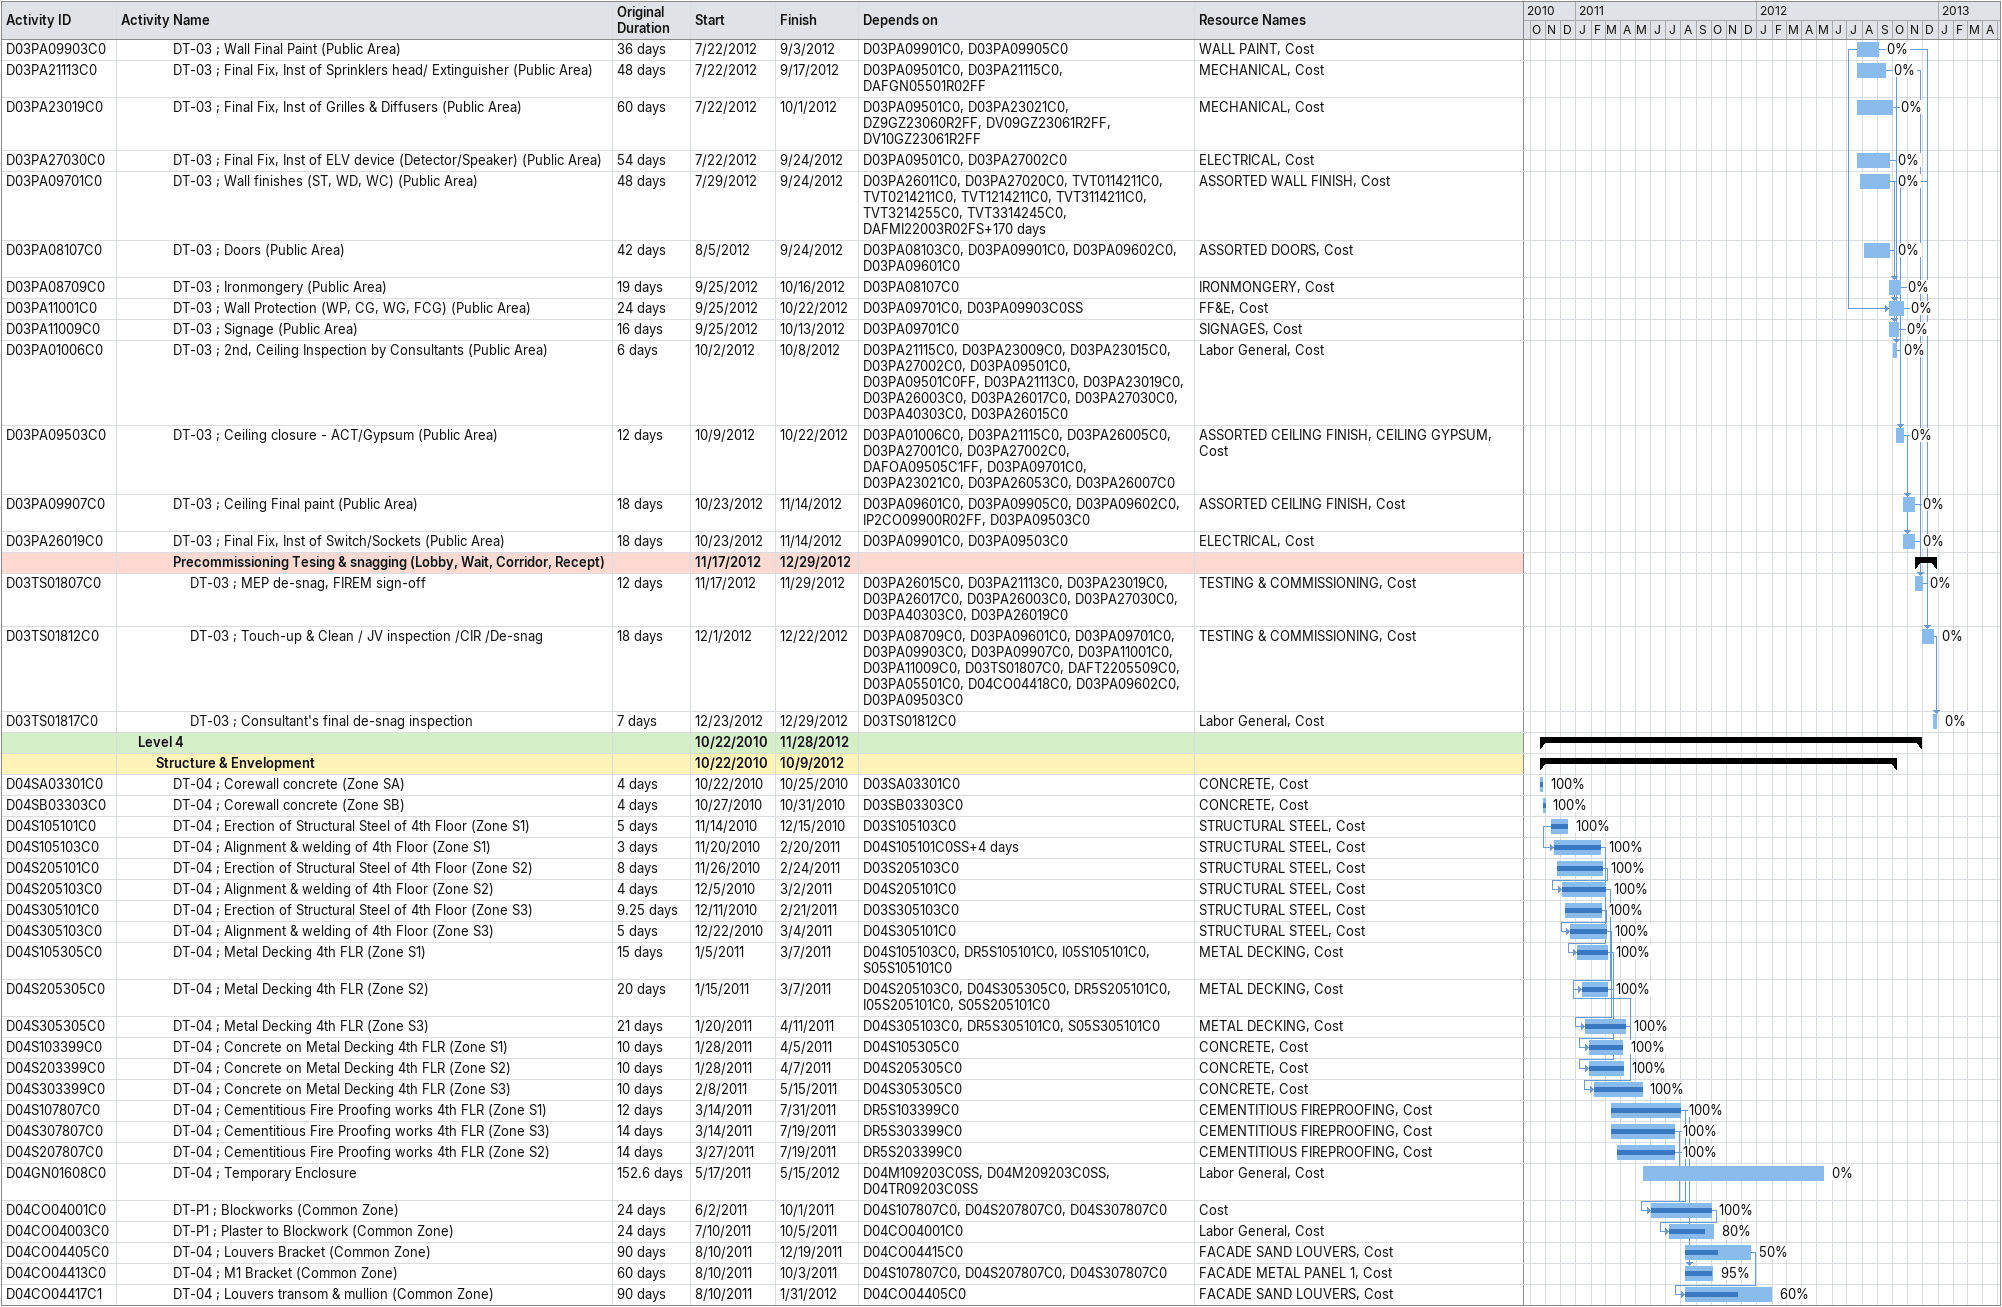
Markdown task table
| ID | Level | Task | Original duration | Start | Finish | Predecessors | Resources | % complete |
|---|---|---|---|---|---|---|---|---|
| D03PA09903C0 | 4 | DT-03 ; Wall Final Paint (Public Area) | 36d | 2012-07-22 | 2012-09-03 | D03PA09901C0, D03PA09905C0 | WALL PAINT, Cost | 0 |
| D03PA21113C0 | 4 | DT-03 ; Final Fix, Inst of Sprinklers head/ Extinguisher (Public Area) | 48d | 2012-07-22 | 2012-09-17 | D03PA09501C0, D03PA21115C0, DAFGN05501R02FF | MECHANICAL, Cost | 0 |
| D03PA23019C0 | 4 | DT-03 ; Final Fix, Inst of Grilles & Diffusers (Public Area) | 60d | 2012-07-22 | 2012-10-01 | D03PA09501C0, D03PA23021C0, DZ9GZ23060R2FF, DV09GZ23061R2FF, DV10GZ23061R2FF | MECHANICAL, Cost | 0 |
| D03PA27030C0 | 4 | DT-03 ; Final Fix, Inst of ELV device (Detector/Speaker) (Public Area) | 54d | 2012-07-22 | 2012-09-24 | D03PA09501C0, D03PA27002C0 | ELECTRICAL, Cost | 0 |
| D03PA09701C0 | 4 | DT-03 ; Wall finishes (ST, WD, WC) (Public Area) | 48d | 2012-07-29 | 2012-09-24 | D03PA26011C0, D03PA27020C0, TVT0114211C0, TVT0214211C0, TVT1214211C0, TVT3114211C0, TVT3214255C0, TVT3314245C0, DAFMI22003R02FS+170d | ASSORTED WALL FINISH, Cost | 0 |
| D03PA08107C0 | 4 | DT-03 ; Doors (Public Area) | 42d | 2012-08-05 | 2012-09-24 | D03PA08103C0, D03PA09901C0, D03PA09602C0, D03PA09601C0 | ASSORTED DOORS, Cost | 0 |
| D03PA08709C0 | 4 | DT-03 ; Ironmongery (Public Area) | 19d | 2012-09-25 | 2012-10-16 | D03PA08107C0 | IRONMONGERY, Cost | 0 |
| D03PA11001C0 | 4 | DT-03 ; Wall Protection (WP, CG, WG, FCG) (Public Area) | 24d | 2012-09-25 | 2012-10-22 | D03PA09701C0, D03PA09903C0SS | FF&E, Cost | 0 |
| D03PA11009C0 | 4 | DT-03 ; Signage (Public Area) | 16d | 2012-09-25 | 2012-10-13 | D03PA09701C0 | SIGNAGES, Cost | 0 |
| D03PA01006C0 | 4 | DT-03 ; 2nd, Ceiling Inspection by Consultants (Public Area) | 6d | 2012-10-02 | 2012-10-08 | D03PA21115C0, D03PA23009C0, D03PA23015C0, D03PA27002C0, D03PA09501C0, D03PA09501C0FF, D03PA21113C0, D03PA23019C0, D03PA26003C0, D03PA26017C0, D03PA27030C0, D03PA40303C0, D03PA26015C0 | Labor General, Cost | 0 |
| D03PA09503C0 | 4 | DT-03 ; Ceiling closure - ACT/Gypsum (Public Area) | 12d | 2012-10-09 | 2012-10-22 | D03PA01006C0, D03PA21115C0, D03PA26005C0, D03PA27001C0, D03PA27002C0, DAFOA09505C1FF, D03PA09701C0, D03PA23021C0, D03PA26053C0, D03PA26007C0 | ASSORTED CEILING FINISH, CEILING GYPSUM, Cost | 0 |
| D03PA09907C0 | 4 | DT-03 ; Ceiling Final paint (Public Area) | 18d | 2012-10-23 | 2012-11-14 | D03PA09601C0, D03PA09905C0, D03PA09602C0, IP2CO09900R02FF, D03PA09503C0 | ASSORTED CEILING FINISH, Cost | 0 |
| D03PA26019C0 | 4 | DT-03 ; Final Fix, Inst of Switch/Sockets (Public Area) | 18d | 2012-10-23 | 2012-11-14 | D03PA09901C0, D03PA09503C0 | ELECTRICAL, Cost | 0 |
|  | 4 | **Precommissioning Tesing & snagging (Lobby, Wait, Corridor, Recept)** |  | 2012-11-17 | 2012-12-29 |  |  |  |
| D03TS01807C0 | 5 | DT-03 ; MEP de-snag, FIREM sign-off | 12d | 2012-11-17 | 2012-11-29 | D03PA26015C0, D03PA21113C0, D03PA23019C0, D03PA26017C0, D03PA26003C0, D03PA27030C0, D03PA40303C0, D03PA26019C0 | TESTING & COMMISSIONING, Cost | 0 |
| D03TS01812C0 | 5 | DT-03 ; Touch-up & Clean / JV inspection /CIR /De-snag | 18d | 2012-12-01 | 2012-12-22 | D03PA08709C0, D03PA09601C0, D03PA09701C0, D03PA09903C0, D03PA09907C0, D03PA11001C0, D03PA11009C0, D03TS01807C0, DAFT2205509C0, D03PA05501C0, D04CO04418C0, D03PA09602C0, D03PA09503C0 | TESTING & COMMISSIONING, Cost | 0 |
| D03TS01817C0 | 5 | DT-03 ; Consultant's final de-snag inspection | 7d | 2012-12-23 | 2012-12-29 | D03TS01812C0 | Labor General, Cost | 0 |
|  | 2 | **Level 4** |  | 2010-10-22 | 2012-11-28 |  |  |  |
|  | 3 | **Structure & Envelopment** |  | 2010-10-22 | 2012-10-09 |  |  |  |
| D04SA03301C0 | 4 | DT-04 ; Corewall concrete (Zone SA) | 4d | 2010-10-22 | 2010-10-25 | D03SA03301C0 | CONCRETE, Cost | 100 |
| D04SB03303C0 | 4 | DT-04 ; Corewall concrete (Zone SB) | 4d | 2010-10-27 | 2010-10-31 | D03SB03303C0 | CONCRETE, Cost | 100 |
| D04S105101C0 | 4 | DT-04 ; Erection of Structural Steel of 4th Floor (Zone S1) | 5d | 2010-11-14 | 2010-12-15 | D03S105103C0 | STRUCTURAL STEEL, Cost | 100 |
| D04S105103C0 | 4 | DT-04 ; Alignment & welding of 4th Floor (Zone S1) | 3d | 2010-11-20 | 2011-02-20 | D04S105101C0SS+4d | STRUCTURAL STEEL, Cost | 100 |
| D04S205101C0 | 4 | DT-04 ; Erection of Structural Steel of 4th Floor (Zone S2) | 8d | 2010-11-26 | 2011-02-24 | D03S205103C0 | STRUCTURAL STEEL, Cost | 100 |
| D04S205103C0 | 4 | DT-04 ; Alignment & welding of 4th Floor (Zone S2) | 4d | 2010-12-05 | 2011-03-02 | D04S205101C0 | STRUCTURAL STEEL, Cost | 100 |
| D04S305101C0 | 4 | DT-04 ; Erection of Structural Steel of 4th Floor (Zone S3) | 9.25d | 2010-12-11 | 2011-02-21 | D03S305103C0 | STRUCTURAL STEEL, Cost | 100 |
| D04S305103C0 | 4 | DT-04 ; Alignment & welding of 4th Floor (Zone S3) | 5d | 2010-12-22 | 2011-03-04 | D04S305101C0 | STRUCTURAL STEEL, Cost | 100 |
| D04S105305C0 | 4 | DT-04 ; Metal Decking 4th FLR (Zone S1) | 15d | 2011-01-05 | 2011-03-07 | D04S105103C0, DR5S105101C0, I05S105101C0, S05S105101C0 | METAL DECKING, Cost | 100 |
| D04S205305C0 | 4 | DT-04 ; Metal Decking 4th FLR (Zone S2) | 20d | 2011-01-15 | 2011-03-07 | D04S205103C0, D04S305305C0, DR5S205101C0, I05S205101C0, S05S205101C0 | METAL DECKING, Cost | 100 |
| D04S305305C0 | 4 | DT-04 ; Metal Decking 4th FLR (Zone S3) | 21d | 2011-01-20 | 2011-04-11 | D04S305103C0, DR5S305101C0, S05S305101C0 | METAL DECKING, Cost | 100 |
| D04S103399C0 | 4 | DT-04 ; Concrete on Metal Decking 4th FLR (Zone S1) | 10d | 2011-01-28 | 2011-04-05 | D04S105305C0 | CONCRETE, Cost | 100 |
| D04S203399C0 | 4 | DT-04 ; Concrete on Metal Decking 4th FLR (Zone S2) | 10d | 2011-01-28 | 2011-04-07 | D04S205305C0 | CONCRETE, Cost | 100 |
| D04S303399C0 | 4 | DT-04 ; Concrete on Metal Decking 4th FLR (Zone S3) | 10d | 2011-02-08 | 2011-05-15 | D04S305305C0 | CONCRETE, Cost | 100 |
| D04S107807C0 | 4 | DT-04 ; Cementitious Fire Proofing works 4th FLR (Zone S1) | 12d | 2011-03-14 | 2011-07-31 | DR5S103399C0 | CEMENTITIOUS FIREPROOFING, Cost | 100 |
| D04S307807C0 | 4 | DT-04 ; Cementitious Fire Proofing works 4th FLR (Zone S3) | 14d | 2011-03-14 | 2011-07-19 | DR5S303399C0 | CEMENTITIOUS FIREPROOFING, Cost | 100 |
| D04S207807C0 | 4 | DT-04 ; Cementitious Fire Proofing works 4th FLR (Zone S2) | 14d | 2011-03-27 | 2011-07-19 | DR5S203399C0 | CEMENTITIOUS FIREPROOFING, Cost | 100 |
| D04GN01608C0 | 4 | DT-04 ; Temporary Enclosure | 152.6d | 2011-05-17 | 2012-05-15 | D04M109203C0SS, D04M209203C0SS, D04TR09203C0SS | Labor General, Cost | 0 |
| D04CO04001C0 | 4 | DT-P1 ; Blockworks (Common Zone) | 24d | 2011-06-02 | 2011-10-01 | D04S107807C0, D04S207807C0, D04S307807C0 | Cost | 100 |
| D04CO04003C0 | 4 | DT-P1 ; Plaster to Blockwork (Common Zone) | 24d | 2011-07-10 | 2011-10-05 | D04CO04001C0 | Labor General, Cost | 80 |
| D04CO04405C0 | 4 | DT-04 ; Louvers Bracket (Common Zone) | 90d | 2011-08-10 | 2011-12-19 | D04CO04415C0 | FACADE SAND LOUVERS, Cost | 50 |
| D04CO04413C0 | 4 | DT-04 ; M1 Bracket (Common Zone) | 60d | 2011-08-10 | 2011-10-03 | D04S107807C0, D04S207807C0, D04S307807C0 | FACADE METAL PANEL 1, Cost | 95 |
| D04CO04417C1 | 4 | DT-04 ; Louvers transom & mullion (Common Zone) | 90d | 2011-08-10 | 2012-01-31 | D04CO04405C0 | FACADE SAND LOUVERS, Cost | 60 |
